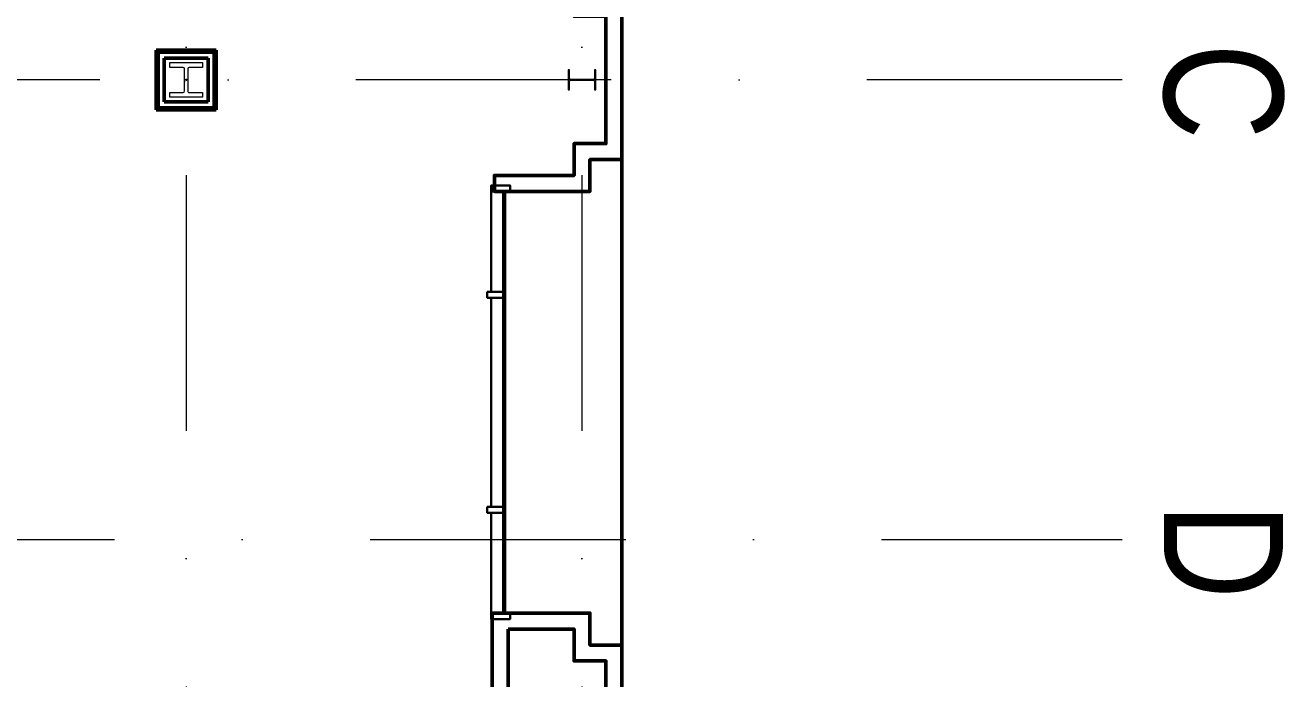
# Model space of a CAD drawing. Header units: inches. Extents: x -399 to 3145, y -842 to 1753.
# Drawn here: x 2511 to 3144, y 671 to 999 of the extents above; entities that cross this region are included whole.
import ezdxf

# ---------------------------------------------------------------- set-up
doc = ezdxf.new("R2010")
doc.units = ezdxf.units.IN
doc.header["$MEASUREMENT"] = 0
doc.linetypes.add('IMPORT-DGN Style 4 _2_', pattern=[256.963558, 128.401528, -64.200764, 0.160502, -64.200764])
for name, color, linetype, lineweight in [('Level 10', 7, 'Continuous', 9), ('Level 11', 252, 'Continuous', 30), ('Level 12', 7, 'Continuous', 9), ('Level 16', 7, 'Continuous', 9), ('Level 28', 7, 'Continuous', 9)]:
    doc.layers.add(name, color=color, linetype=linetype, lineweight=lineweight)
doc.styles.add('Arial_2', font='arial.ttf', dxfattribs={"width": 0.8, "height": 11490.38961})

# ---------------------------------------------------------------- blocks, each defined once
blk = doc.blocks.new('1st-Floor-WCB_dwg_14W342-825230-Level 1')
at = {"layer": 'Level 12'}
for p, q in [((-3, 0), (3, 0)), ((0, 3), (0, -3)), ((3.6, -4.8), (6.9, -4.8))]:
    blk.add_line(p, q, dxfattribs=at)
at = {"layer": 'Level 12', "flags": 128}
for points in [[(-53.3, -49.9), (-53.3, -25), (-53.3, 0), (-53.3, 25), (-53.3, 49.9)], [(-53.3, 49.9), (-49.6, 49.9), (-45.9, 49.9), (-42.2, 49.9), (-38.5, 49.9)], [(-38.5, 49.9), (-38.5, 39.8), (-38.5, 29.6), (-38.5, 19.5), (-38.5, 9.3)], [(38.5, 9.3), (38.5, 19.5), (38.5, 29.6), (38.5, 39.8), (38.5, 49.9)], [(38.5, 49.9), (42.2, 49.9), (45.9, 49.9), (49.6, 49.9), (53.3, 49.9)], [(53.3, 49.9), (53.3, 25), (53.3, 0), (53.3, -25), (53.3, -49.9)], [(-33.9, 4.8), (-17, 4.8), (0, 4.8), (17, 4.8), (33.9, 4.8)], [(-38.5, -9.3), (-38.5, -19.5), (-38.5, -29.6), (-38.5, -39.8), (-38.5, -49.9)], [(33.9, -4.8), (17, -4.8), (0, -4.8), (-17, -4.8), (-33.9, -4.8)], [(38.5, -49.9), (38.5, -39.8), (38.5, -29.6), (38.5, -19.5), (38.5, -9.3)], [(-38.5, -49.9), (-42.2, -49.9), (-45.9, -49.9), (-49.6, -49.9), (-53.3, -49.9)], [(53.3, -49.9), (49.6, -49.9), (45.9, -49.9), (42.2, -49.9), (38.5, -49.9)]]:
    blk.add_lwpolyline(points, dxfattribs=at)
at = {"layer": 'Level 12'}
for centre, start, end in [((-33.9, 9.3), 180, 270), ((33.9, 9.3), 270, 360), ((-33.9, -9.3), 90, 180), ((33.9, -9.3), 0, 90)]:
    blk.add_arc(centre, 4.57, start, end, dxfattribs=at)
blk = doc.blocks.new('1st-Floor-WCB_dwg_14W61-825238-Level 1')
at = {"layer": 'Level 12'}
for p, q in [((-3, 0), (3, 0)), ((0, 3), (0, -3))]:
    blk.add_line(p, q, dxfattribs=at)
at = {"layer": 'Level 12', "flags": 128}
for points in [[(-38.5, 30.5), (-39.4, 30.5), (-40.4, 30.5), (-41.3, 30.5), (-42.3, 30.5)], [(-42.3, 30.5), (-42.3, 15.2), (-42.3, 0), (-42.3, -15.2), (-42.3, -30.5)], [(-38.5, 4.2), (-38.5, 10.8), (-38.5, 17.3), (-38.5, 23.9), (-38.5, 30.5)], [(35.4, 1.1), (17.7, 1.1), (0, 1.1), (-17.7, 1.1), (-35.4, 1.1)], [(42.3, 30.5), (41.3, 30.5), (40.4, 30.5), (39.4, 30.5), (38.5, 30.5)], [(38.5, 30.5), (38.5, 23.9), (38.5, 17.3), (38.5, 10.8), (38.5, 4.2)], [(42.3, -30.5), (42.3, -15.2), (42.3, 0), (42.3, 15.2), (42.3, 30.5)], [(-42.3, -30.5), (-41.3, -30.5), (-40.4, -30.5), (-39.4, -30.5), (-38.5, -30.5)], [(-38.5, -30.5), (-38.5, -23.9), (-38.5, -17.3), (-38.5, -10.8), (-38.5, -4.2)], [(-35.4, -1.1), (-17.7, -1.1), (0, -1.1), (17.7, -1.1), (35.4, -1.1)], [(38.5, -4.2), (38.5, -10.8), (38.5, -17.3), (38.5, -23.9), (38.5, -30.5)], [(38.5, -30.5), (39.4, -30.5), (40.4, -30.5), (41.3, -30.5), (42.3, -30.5)]]:
    blk.add_lwpolyline(points, dxfattribs=at)
at = {"layer": 'Level 12'}
for centre, start, end in [((-35.4, 4.2), 180, 270), ((35.4, 4.2), 270, 360), ((-35.4, -4.2), 90, 180), ((35.4, -4.2), 0, 90)]:
    blk.add_arc(centre, 3.05, start, end, dxfattribs=at)

msp = doc.modelspace()

# ---------------------------------------------------------------- linework, layer by layer
at = {"layer": 'Level 10', "color": 40, "linetype": 'IMPORT-DGN Style 4 _2_'}
for p, q in [((2592.07, 1695), (2592.07, -842)), ((2791.07, 1695), (2791.07, -842)), ((3062.67, 972), (-398.93, 972)), ((-398.93, 741), (3062.67, 741))]:
    msp.add_line(p, q, dxfattribs=at)
at = {"layer": 'Level 16', "color": 50, "lineweight": 30}
for p, q in [((2752.44, 704), (2752.44, 916)), ((2745.44, 757.5), (2745.44, 862.5))]:
    msp.add_line(p, q, dxfattribs=at)
at = {"layer": 'Level 16', "color": 50, "lineweight": 30, "flags": 128}
for points in [[(2745.44, 865.5), (2745.44, 919), (2745.94, 919)], [(2754.94, 919), (2754.94, 916), (2745.94, 916), (2745.94, 919), (2754.94, 919), (2754.94, 916)], [(2751.44, 704), (2751.44, 864), (2751.44, 916)], [(2745.94, 701), (2745.44, 701), (2745.44, 754.5)], [(2754.94, 704), (2754.94, 701), (2745.94, 701), (2745.94, 704), (2754.94, 704), (2754.94, 701)]]:
    msp.add_lwpolyline(points, dxfattribs=at)
for points in [[(2743.44, 865.5), (2751.44, 865.5), (2751.44, 862.5), (2743.44, 862.5)], [(2743.44, 757.5), (2751.44, 757.5), (2751.44, 754.5), (2743.44, 754.5)]]:
    msp.add_lwpolyline(points, close=True, dxfattribs=at)
at = {"layer": 'Level 28', "color": 3, "lineweight": 50}
for p, q in [((2577.07, 957), (2577.07, 987)), ((2607.07, 987), (2577.07, 987)), ((2606.07, 986), (2578.07, 986)), ((2578.07, 958), (2578.07, 986)), ((2581.07, 961), (2581.07, 983)), ((2603.07, 983), (2581.07, 983)), ((2603.07, 961), (2603.07, 983)), ((2606.07, 986), (2606.07, 958)), ((2607.07, 957), (2607.07, 987)), ((2577.07, 957), (2607.07, 957)), ((2606.07, 958), (2578.07, 958)), ((2581.07, 961), (2603.07, 961)), ((2811.07, 688), (2811.07, 932)), ((2747.07, 924), (2747.07, 916))]:
    msp.add_line(p, q, dxfattribs=at)
at = {"layer": 'Level 28', "color": 3, "lineweight": 50, "flags": 128}
for points in [[(2795.07, 1012), (2795.07, 1028), (2747.07, 1028), (2747.07, 1020), (2787.07, 1020), (2787.07, 1004), (2803.07, 1004), (2803.07, 940), (2787.07, 940), (2787.07, 924), (2747.07, 924), (2747.07, 916), (2795.07, 916), (2795.07, 932), (2811.07, 932), (2811.07, 1012)], [(2753.94, 696), (2787.07, 696), (2787.07, 680), (2803.07, 680), (2803.07, 616), (2787.07, 616), (2787.07, 600), (2753.94, 600)]]:
    msp.add_lwpolyline(points, close=True, dxfattribs=at)
msp.add_lwpolyline([(2747.07, 592), (2795.07, 592), (2795.07, 608), (2811.07, 608), (2811.07, 688), (2795.07, 688), (2795.07, 704), (2745.94, 704), (2745.94, 592)], dxfattribs=at)

# ---------------------------------------------------------------- block references
at = {"xscale": 0.1640419947506442, "yscale": 0.1640419947506442, "zscale": 0.1640419947506442, "rotation": 270}
msp.add_blockref('1st-Floor-WCB_dwg_14W342-825230-Level 1', (2592.07, 972), dxfattribs=at)
at = {"xscale": 0.1640419947506442, "yscale": 0.1640419947506442, "zscale": 0.1640419947506442}
msp.add_blockref('1st-Floor-WCB_dwg_14W61-825238-Level 1', (2791.07, 972), dxfattribs=at)

# ---------------------------------------------------------------- texts
at = {"layer": 'Level 11', "color": 2, "lineweight": 9, "char_height": 59.85, "width": 57.6, "attachment_point": 1, "rotation": 270, "line_spacing_factor": 0.939198, "style": 'Arial_2'}
for s, insert in [('C', (3143.52, 990.4)), ('D', (3143.52, 759.4))]:
    msp.add_mtext(s, dxfattribs=dict(at, insert=insert))

doc.saveas('drawing.dxf')
